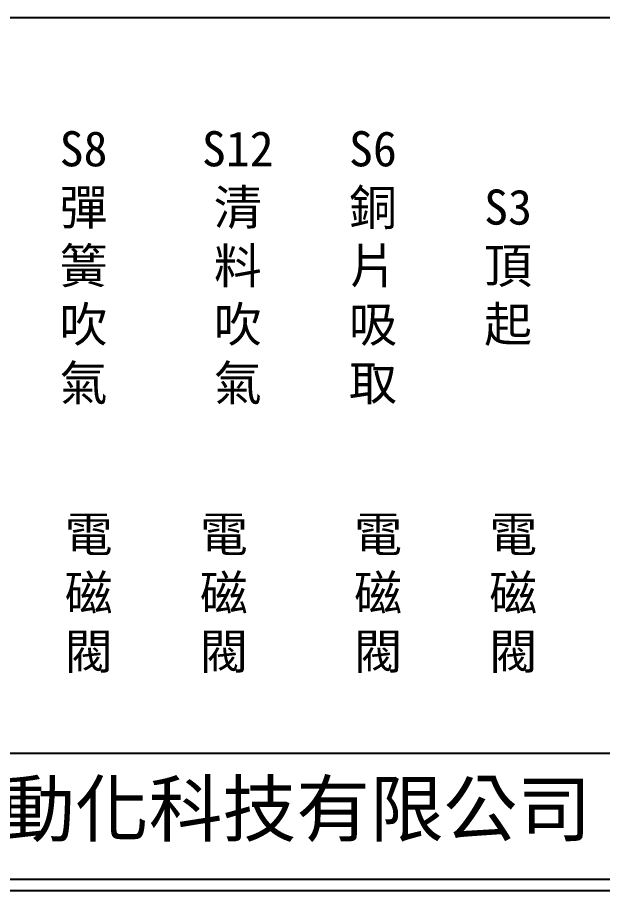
# Model space of a CAD drawing. Extents: x 926 to 1213, y 3 to 207.
# Drawn here: x 990.7 to 1055.6, y 3 to 100 of the extents above; entities that cross this region are included whole.
import ezdxf

# ---------------------------------------------------------------- set-up
doc = ezdxf.new("R2010")
doc.units = 0
doc.layers.add('圖框層', color=7, linetype='CONTINUOUS')
doc.layers.add('標尺寸層', color=3, linetype='CONTINUOUS')
doc.styles.add('CNS', font='romanc.shx', dxfattribs={"bigfont": 'chineset.shx'})
doc.styles.add('STSL', font='kaiu.ttf')

msp = doc.modelspace()

# ---------------------------------------------------------------- linework, layer by layer
at = {"layer": '圖框層', "color": 7}
for p, q in [((926.992, 18.25), (1211.493, 18.25)), ((926.992, 4.25), (1211.493, 4.25)), ((925.742, 3), (1212.742, 3))]:
    msp.add_line(p, q, dxfattribs=at)
at = {"layer": '標尺寸層', "color": 7}
msp.add_line((930.49, 99.958), (1208.361, 99.958), dxfattribs=at)

# ---------------------------------------------------------------- texts
at = {"layer": '圖框層', "color": 4, "style": 'STSL'}
msp.add_text('泓陞自動化科技有限公司', height=6, dxfattribs=at).set_placement((964.346, 9.076))
at = {"layer": '標尺寸層', "color": 7, "char_height": 3.9, "attachment_point": 5, "style": 'CNS'}
for s, insert, width in [('{\\fDFKai-SB|b0|i0|c136|p65;S8彈簧吹氣}', (998.023, 72.165), 2.84806), ('{\\fDFKai-SB|b0|i0|c136|p65;S12清料吹氣}', (1015.147, 72.165), 2.84806), ('{\\fDFKai-SB|b0|i0|c136|p65;S6銅片吸取}', (1030.147, 72.165), 2.84806), ('{\\fDFKai-SB|b0|i0|c136|p65;S3頂起}', (1045.147, 72.165), 2.84806), ('{\\fDFKai-SB|b0|i0|c136|p65;電磁閥}', (998.595, 35.841), 8.6627), ('{\\fDFKai-SB|b0|i0|c136|p65;電磁閥}', (1013.595, 35.841), 8.6627), ('{\\fDFKai-SB|b0|i0|c136|p65;電磁閥}', (1030.72, 35.841), 8.6627), ('{\\fDFKai-SB|b0|i0|c136|p65;電磁閥}', (1045.72, 35.841), 8.6627)]:
    msp.add_mtext(s, dxfattribs=dict(at, insert=insert, width=width))

doc.saveas('drawing.dxf')
